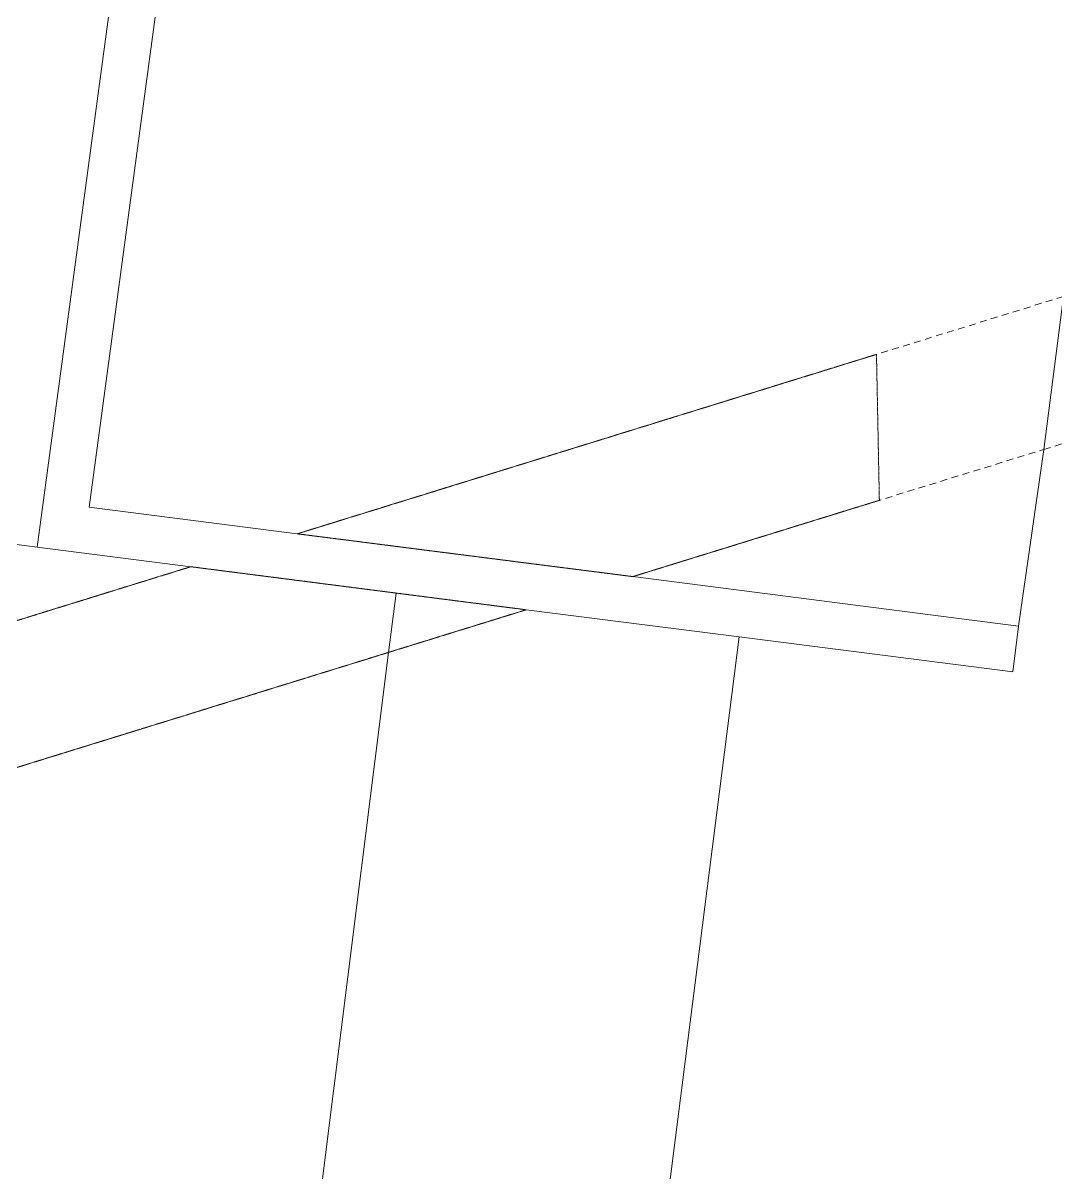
# Model space of a CAD drawing. Header units: metres. Extents: x 249687 to 257263, y 6187901 to 6192012.
# Drawn here: x 255924 to 256372.9, y 6188735.7 to 6189235.6 of the extents above; entities that cross this region are included whole.
import ezdxf

# ---------------------------------------------------------------- set-up
doc = ezdxf.new("R2010")
doc.units = ezdxf.units.M
for name, pattern in [('Dash', [5, 3, -2]), ('HIDDEN', [0.375, 0.25, -0.125]), ('HIDDEN2', [0.1875, 0.125, -0.0625])]:
    doc.linetypes.add(name, pattern=pattern)
for name, color, linetype, lineweight in [('Cadastre Easements_SP_EXT', 8, 'Continuous', 5), ('Cadastre Land Parcels_SP_EXT', 8, 'Continuous', 5), ('Cadastre Other Property_SP_EXT', 8, 'HIDDEN', 5), ('Cadastre Roads_SP_EXT', 8, 'Continuous', 5)]:
    doc.layers.add(name, color=color, linetype=linetype, lineweight=lineweight)

msp = doc.modelspace()

# ---------------------------------------------------------------- linework, layer by layer
at = {"layer": 'Cadastre Easements_SP_EXT', "linetype": 'Dash'}
msp.add_lwpolyline([(256367.58, 6189050.261), (256378.165, 6189053.536), (256821.048, 6189190.72), (256975.03, 6189238.43), (257083.724, 6189272.105), (257253.172, 6189324.6), (257262.835, 6189391.453), (256917.953, 6189284.547), (256831.8, 6189257.854), (256827.97, 6189256.667), (256386.729, 6189120.03), (256376.144, 6189116.755), (256164.79, 6189051.28), (256043.145, 6189013.57), (256157.973, 6188998.929), (256188.988, 6188994.968), (256367.58, 6189050.261)], close=True, dxfattribs=at)
msp.add_lwpolyline([(255385.763, 6188746.115), (255494.536, 6188779.832), (255527.115, 6188789.901), (255551.842, 6188797.655), (255723.4, 6188850.778), (255904.931, 6188906.971), (256082.858, 6188962.044), (256142.631, 6188980.545), (256086.088, 6188987.805), (255996.877, 6188999.258), (255913.313, 6188973.379), (255731.778, 6188917.157), (255560.219, 6188864.034), (255428.631, 6188823.281)], dxfattribs=at)
at = {"layer": 'Cadastre Land Parcels_SP_EXT', "linetype": 'Continuous'}
msp.add_lwpolyline([(254231.412, 6189229.781), (254783.388, 6189157.64), (254954.825, 6189135.179), (255109.641, 6189114.942), (255270.271, 6189093.967), (255425.916, 6189073.637), (255584.051, 6189053.035), (255746.25, 6189031.761), (255917.863, 6189009.418), (255930.046, 6189007.831), (255986.181, 6189424.752), (255986.181, 6189424.752), (256045.41, 6189864.591), (255789.299, 6189904.099), (255785.09, 6189904.75), (255773.913, 6189906.474), (255765.317, 6189907.8), (255417.407, 6189961.456), (255333.833, 6189966.143), (255254.525, 6189987.038), (255149.264, 6190025.675), (255097.613, 6190054.955), (254645.368, 6190117.995), (254290.548, 6190167.438)], dxfattribs=at)
for points in [[(256407.77, 6189360.894), (256432.231, 6189550.473), (256433.888, 6189563.251), (256459.945, 6189764.216), (256486.351, 6189968.267), (256481.688, 6189967.146), (256086.307, 6190017.407), (255952.682, 6189025.186), (256043.145, 6189013.57), (256157.973, 6188998.929), (256188.988, 6188994.968), (256356.617, 6188973.492), (256367.58, 6189050.261), (256376.144, 6189116.755), (256406.377, 6189350.1), (256407.77, 6189360.894)], [(256011.986, 6188396.837), (256082.858, 6188962.044), (256086.088, 6188987.805), (255996.877, 6188999.258), (255930.046, 6189007.831), (255917.863, 6189009.418), (255913.313, 6188973.379), (255904.931, 6188906.971), (255845.144, 6188433.255), (255854.664, 6188432.742), (255934.637, 6188414.496), (255997.826, 6188379.514), (256001.115, 6188376.901), (256011.986, 6188396.837)], [(256235.126, 6188968.74), (256142.631, 6188980.545), (256086.088, 6188987.805), (256082.858, 6188962.044), (256011.986, 6188396.837), (256001.115, 6188376.901), (256128.185, 6188278.524), (256145.853, 6188265.741), (256235.126, 6188968.74)]]:
    msp.add_lwpolyline(points, close=True, dxfattribs=at)
at = {"layer": 'Cadastre Other Property_SP_EXT', "linetype": 'HIDDEN2'}
for points in [[(256043.145, 6189013.58), (256188.988, 6188994.978), (256296.106, 6189028.143), (256294.854, 6189091.583), (256043.145, 6189013.58)], [(254844.21, 6188578.408), (256142.631, 6188980.554), (255996.877, 6188999.269), (254789.227, 6188625.196), (254811.679, 6188597.037), (254844.21, 6188578.408)]]:
    msp.add_lwpolyline(points, close=True, dxfattribs=at)
at = {"layer": 'Cadastre Roads_SP_EXT', "linetype": 'Continuous'}
msp.add_lwpolyline([(256086.307, 6190017.407), (256074.568, 6190018.662), (256066.285, 6190019.546), (256045.411, 6189864.591), (255986.181, 6189424.752), (255930.046, 6189007.831), (255996.877, 6188999.258), (256086.088, 6188987.805), (256142.631, 6188980.545), (256235.126, 6188968.74), (256354.103, 6188953.557), (256356.617, 6188973.492), (256188.988, 6188994.968), (256157.973, 6188998.929), (256043.145, 6189013.57), (255952.682, 6189025.186), (256086.307, 6190017.407)], close=True, dxfattribs=at)

doc.saveas('drawing.dxf')
